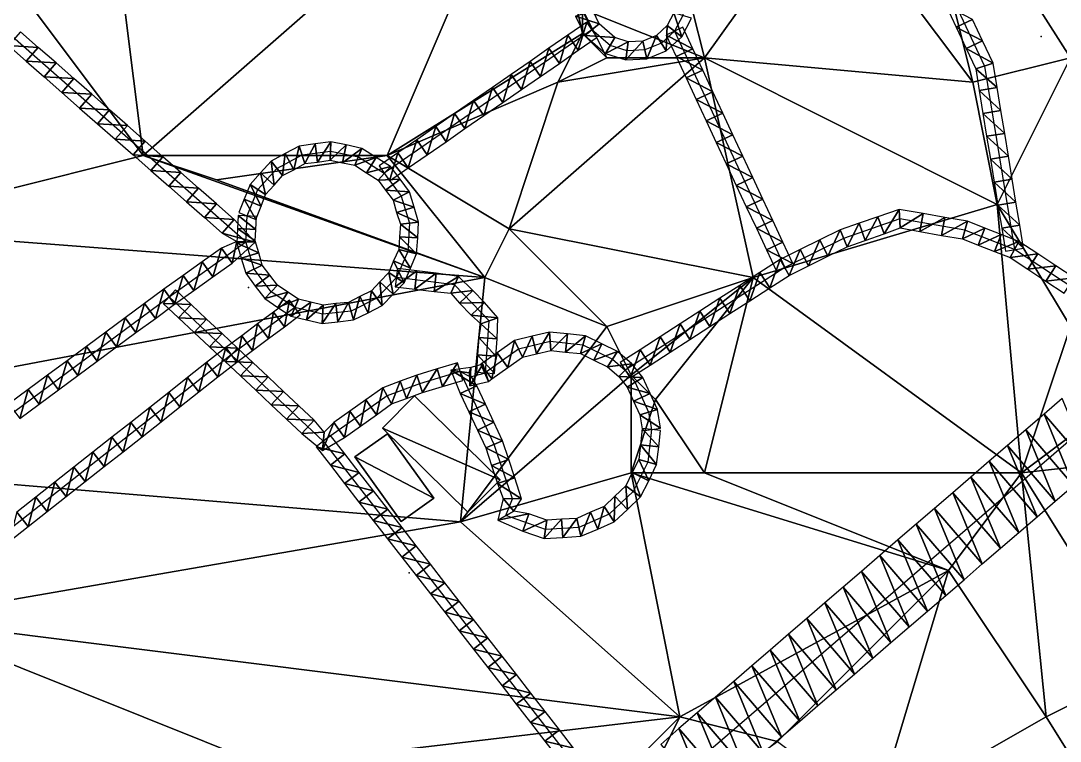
# Model space of a CAD drawing. Header units: metres. Extents: x -1103 to 901, y -902 to 905.
# Drawn here: x 188 to 273.2, y 802 to 861 of the extents above; entities that cross this region are included whole.
import ezdxf

# ---------------------------------------------------------------- set-up
doc = ezdxf.new("R2010")
doc.units = ezdxf.units.M
for name, color, linetype in [('OSM_BUILDING_FOOTPRINTS', 7, 'CONTINUOUS'), ('OSM_BUILDING_ROOFS', 1, 'CONTINUOUS'), ('OSM_BUILDING_WALLS', 8, 'CONTINUOUS'), ('OSM_PATH_AXES', 30, 'CONTINUOUS'), ('OSM_PATH_SURFACE', 30, 'CONTINUOUS'), ('OSM_ROAD_AXES', 2, 'CONTINUOUS'), ('OSM_ROAD_SURFACE', 9, 'CONTINUOUS'), ('OSM_TERRAIN', 3, 'CONTINUOUS'), ('OSM_TREES', 3, 'CONTINUOUS')]:
    doc.layers.add(name, color=color, linetype=linetype)

msp = doc.modelspace()

# ---------------------------------------------------------------- linework, layer by layer
at = {"layer": 'OSM_BUILDING_FOOTPRINTS'}
for points in [[(220.249, 830.309, 10.001), (227.257, 823.43, 10.001), (224.626, 820.776, 10.001), (217.607, 827.654, 10.001), (220.249, 830.309, 10.001)], [(218.016, 827.212, 10.007), (221.818, 821.926, 10.007), (219.143, 820.024, 10.007), (215.341, 825.31, 10.007), (218.016, 827.212, 10.007)]]:
    msp.add_polyline3d(points, close=True, dxfattribs=at)
at = {"layer": 'OSM_BUILDING_ROOFS'}
for points in [[(227.257, 823.43, 20.001), (220.249, 830.309, 20.001), (217.607, 827.654, 20.001)], [(221.818, 821.926, 20.007), (218.016, 827.212, 20.007), (215.341, 825.31, 20.007)], [(227.257, 823.43, 20.001), (217.607, 827.654, 20.001), (224.626, 820.776, 20.001)], [(221.818, 821.926, 20.007), (215.341, 825.31, 20.007), (219.143, 820.024, 20.007)]]:
    msp.add_3dface(points, dxfattribs=at)
at = {"layer": 'OSM_BUILDING_WALLS'}
for points in [[(220.249, 830.309, 10.001), (217.607, 827.654, 10.001), (217.607, 827.654, 20.001)], [(220.249, 830.309, 10.001), (217.607, 827.654, 20.001), (220.249, 830.309, 20.001)], [(227.257, 823.43, 10.001), (220.249, 830.309, 10.001), (220.249, 830.309, 20.001)], [(227.257, 823.43, 10.001), (220.249, 830.309, 20.001), (227.257, 823.43, 20.001)], [(218.016, 827.212, 10.007), (215.341, 825.31, 10.007), (215.341, 825.31, 20.007)], [(218.016, 827.212, 10.007), (215.341, 825.31, 20.007), (218.016, 827.212, 20.007)], [(217.607, 827.654, 10.001), (224.626, 820.776, 10.001), (224.626, 820.776, 20.001)], [(217.607, 827.654, 10.001), (224.626, 820.776, 20.001), (217.607, 827.654, 20.001)], [(221.818, 821.926, 10.007), (218.016, 827.212, 10.007), (218.016, 827.212, 20.007)], [(221.818, 821.926, 10.007), (218.016, 827.212, 20.007), (221.818, 821.926, 20.007)], [(215.341, 825.31, 10.007), (219.143, 820.024, 10.007), (219.143, 820.024, 20.007)], [(215.341, 825.31, 10.007), (219.143, 820.024, 20.007), (215.341, 825.31, 20.007)], [(224.626, 820.776, 10.001), (227.257, 823.43, 10.001), (227.257, 823.43, 20.001)], [(224.626, 820.776, 10.001), (227.257, 823.43, 20.001), (224.626, 820.776, 20.001)], [(219.143, 820.024, 10.007), (221.818, 821.926, 10.007), (221.818, 821.926, 20.007)], [(219.143, 820.024, 10.007), (221.818, 821.926, 20.007), (219.143, 820.024, 20.007)]]:
    msp.add_3dface(points, dxfattribs=at)
at = {"layer": 'OSM_PATH_AXES'}
for points in [[(185.86, 827.887, 12.127), (200.142, 838.437, 12.066), (206.431, 842.927, 12.128), (169.932, 874.954, 13.85), (157.286, 886.599, 14.393), (155.594, 900, 14.059)], [(257.456, 873.87, 16.35), (260.375, 871.326, 16.488), (266.952, 857.337, 16.7), (269.417, 842.296, 16.191)], [(238.079, 866.903, 14.831), (239.527, 866.693, 14.902), (240.809, 866.007, 15.051), (241.782, 864.923, 15.058), (242.324, 863.585, 14.945), (242.224, 861.484, 14.72), (241.55, 860.19, 14.551), (240.478, 859.206, 14.408), (239.129, 858.653, 14.36), (237.67, 858.586, 14.326), (236.277, 859.018, 14.31), (234.785, 860.312, 14.299), (234.155, 861.617, 14.34), (234.022, 863.065, 14.46), (234.387, 864.47, 14.587), (235.216, 865.664, 14.698), (236.41, 866.505, 14.78), (238.079, 866.903, 14.831)], [(234.785, 860.312, 14.299), (217.762, 848.545, 12.695)], [(241.55, 860.19, 14.551), (250.581, 840.837, 14.319)], [(206.531, 845.05, 12.259), (207.404, 847.218, 12.392), (208.963, 848.943, 12.589), (211.03, 850.049, 12.741), (213.351, 850.37, 12.807), (215.639, 849.894, 12.794), (217.762, 848.545, 12.695), (219.155, 846.676, 12.537), (219.829, 844.453, 12.332), (219.685, 842.131, 12.115), (218.757, 839.996, 12.018), (217.154, 838.304, 12.028), (215.042, 837.254, 12.035), (212.71, 836.999, 12.042), (210.433, 837.541, 12.046), (208.487, 838.824, 12.045), (207.095, 840.693, 12.042), (206.431, 842.927, 12.128), (206.531, 845.05, 12.259)], [(275.397, 838.359, 16.314), (269.417, 842.296, 16.191), (265.36, 843.889, 15.925), (260.01, 844.818, 15.441), (255.411, 843.214, 14.909), (250.581, 840.837, 14.319), (237.515, 832.41, 13.056)], [(226.063, 832.189, 12.068), (226.373, 836.446, 12.054), (223.532, 839.41, 12.009), (218.757, 839.996, 12.018)], [(223.974, 832.299, 12.019), (220.658, 831.304, 12.029), (217.994, 830.309, 12.038), (212.765, 826.593, 12.057), (205.227, 833.671, 12.066), (200.142, 838.437, 12.066)], [(210.433, 837.541, 12.046), (205.227, 833.671, 12.066), (175.657, 810.403, 12.618)], [(239.659, 827.555, 13.031), (239.361, 824.89, 13.077), (238.167, 822.479, 12.962), (236.2, 820.621, 12.809), (233.712, 819.537, 12.637), (230.982, 819.371, 12.464), (227.732, 820.499, 12.278), (228.263, 821.882, 12.337), (226.771, 826.338, 12.16), (223.974, 832.299, 12.019), (224.825, 831.879, 12.017), (226.063, 832.189, 12.068), (226.141, 832.31, 12.072), (228.76, 834.157, 12.221), (231.369, 834.787, 12.38), (234.044, 834.5, 12.549), (236.476, 833.317, 12.873), (237.515, 832.41, 13.056), (238.322, 831.414, 13.113), (239.427, 828.981, 13.005), (239.659, 827.555, 13.031)], [(212.765, 826.593, 12.057), (233.867, 799.476, 13.043)]]:
    msp.add_polyline3d(points, dxfattribs=at)
at = {"layer": 'OSM_PATH_SURFACE'}
for points in [[(263.807, 862.264, 16.646), (264.629, 860.515, 16.67), (265.986, 861.153, 16.775)], [(235.366, 860.786, 14.432), (234.878, 861.817, 14.469), (233.432, 861.416, 14.114)], [(235.366, 860.786, 14.432), (233.432, 861.416, 14.114), (234.204, 859.837, 14.014)], [(241.507, 861.705, 14.787), (240.955, 860.646, 14.649), (242.145, 859.734, 14.612)], [(241.507, 861.705, 14.787), (242.145, 859.734, 14.612), (242.941, 861.263, 14.812)], [(234.358, 860.929, 14.343), (232.811, 859.859, 13.951), (233.664, 858.625, 13.951)], [(234.358, 860.929, 14.343), (233.664, 858.625, 13.951), (235.211, 859.695, 14.391)], [(236.662, 859.661, 14.421), (235.366, 860.786, 14.432), (234.204, 859.837, 14.014)], [(240.955, 860.646, 14.649), (240.076, 859.839, 14.521), (240.88, 858.573, 14.475)], [(240.87, 859.873, 14.564), (243.05, 858.748, 14.554), (242.229, 860.507, 14.698)], [(240.955, 860.646, 14.649), (240.88, 858.573, 14.475), (242.145, 859.734, 14.612)], [(264.629, 860.515, 16.67), (266.808, 859.404, 16.804), (265.986, 861.153, 16.775)], [(264.629, 860.515, 16.67), (265.451, 858.766, 16.697), (266.808, 859.404, 16.804)], [(189.406, 858.864, 13.013), (187.946, 860.145, 13.069), (186.957, 859.017, 13.007)], [(232.811, 859.859, 13.951), (231.263, 858.789, 13.839), (232.116, 857.555, 13.807)], [(232.811, 859.859, 13.951), (232.116, 857.555, 13.807), (233.664, 858.625, 13.951)], [(236.662, 859.661, 14.421), (234.204, 859.837, 14.014), (235.892, 858.374, 14.36)], [(237.765, 859.33, 14.434), (236.662, 859.661, 14.421), (235.892, 858.374, 14.36)], [(240.076, 859.839, 14.521), (238.967, 859.385, 14.462), (239.291, 857.92, 14.401)], [(240.076, 859.839, 14.521), (239.291, 857.92, 14.401), (240.88, 858.573, 14.475)], [(240.87, 859.873, 14.564), (241.691, 858.113, 14.477), (243.05, 858.748, 14.554)], [(189.406, 858.864, 13.013), (186.957, 859.017, 13.007), (188.417, 857.736, 12.951)], [(190.866, 857.583, 12.958), (189.406, 858.864, 13.013), (188.417, 857.736, 12.951)], [(231.263, 858.789, 13.839), (229.716, 857.719, 13.727), (230.569, 856.486, 13.703)], [(231.263, 858.789, 13.839), (230.569, 856.486, 13.703), (232.116, 857.555, 13.807)], [(237.765, 859.33, 14.434), (235.892, 858.374, 14.36), (237.575, 857.842, 14.344)], [(238.967, 859.385, 14.462), (237.765, 859.33, 14.434), (237.575, 857.842, 14.344)], [(238.967, 859.385, 14.462), (237.575, 857.842, 14.344), (239.291, 857.92, 14.401)], [(241.691, 858.113, 14.477), (243.871, 856.988, 14.465), (243.05, 858.748, 14.554)], [(265.451, 858.766, 16.697), (267.668, 857.56, 16.835), (266.808, 859.404, 16.804)], [(265.451, 858.766, 16.697), (266.236, 857.114, 16.725), (267.668, 857.56, 16.835)], [(241.691, 858.113, 14.477), (242.512, 856.354, 14.306), (243.871, 856.988, 14.465)], [(190.866, 857.583, 12.958), (188.417, 857.736, 12.951), (189.877, 856.455, 12.896)], [(192.326, 856.302, 12.902), (190.866, 857.583, 12.958), (189.877, 856.455, 12.896)], [(229.716, 857.719, 13.727), (228.168, 856.65, 13.615), (229.021, 855.416, 13.599)], [(229.716, 857.719, 13.727), (229.021, 855.416, 13.599), (230.569, 856.486, 13.703)], [(266.236, 857.114, 16.725), (268, 855.578, 16.799), (267.668, 857.56, 16.835)], [(266.236, 857.114, 16.725), (266.52, 855.335, 16.693), (268, 855.578, 16.799)], [(192.326, 856.302, 12.902), (189.877, 856.455, 12.896), (191.337, 855.174, 12.84)], [(193.786, 855.02, 12.846), (192.326, 856.302, 12.902), (191.337, 855.174, 12.84)], [(228.168, 856.65, 13.615), (226.621, 855.58, 13.504), (227.473, 854.346, 13.495)], [(228.168, 856.65, 13.615), (227.473, 854.346, 13.495), (229.021, 855.416, 13.599)], [(242.512, 856.354, 14.306), (244.692, 855.229, 14.466), (243.871, 856.988, 14.465)], [(242.512, 856.354, 14.306), (243.333, 854.595, 14.306), (244.692, 855.229, 14.466)], [(226.621, 855.58, 13.504), (225.073, 854.51, 13.392), (225.926, 853.276, 13.381)], [(226.621, 855.58, 13.504), (225.926, 853.276, 13.381), (227.473, 854.346, 13.495)], [(266.52, 855.335, 16.693), (268.308, 853.698, 16.735), (268, 855.578, 16.799)], [(266.52, 855.335, 16.693), (266.828, 853.455, 16.629), (268.308, 853.698, 16.735)], [(193.786, 855.02, 12.846), (191.337, 855.174, 12.84), (192.797, 853.893, 12.784)], [(195.246, 853.739, 12.791), (193.786, 855.02, 12.846), (192.797, 853.893, 12.784)], [(225.073, 854.51, 13.392), (223.525, 853.441, 13.281), (224.378, 852.207, 13.243)], [(225.073, 854.51, 13.392), (224.378, 852.207, 13.243), (225.926, 853.276, 13.381)], [(243.333, 854.595, 14.306), (245.513, 853.47, 14.468), (244.692, 855.229, 14.466)], [(243.333, 854.595, 14.306), (244.154, 852.835, 14.307), (245.513, 853.47, 14.468)], [(195.246, 853.739, 12.791), (192.797, 853.893, 12.784), (194.257, 852.612, 12.729)], [(196.706, 852.458, 12.737), (195.246, 853.739, 12.791), (194.257, 852.612, 12.729)], [(266.828, 853.455, 16.629), (268.616, 851.818, 16.672), (268.308, 853.698, 16.735)], [(223.525, 853.441, 13.281), (221.978, 852.371, 13.177), (222.831, 851.137, 13.104)], [(223.525, 853.441, 13.281), (222.831, 851.137, 13.104), (224.378, 852.207, 13.243)], [(244.154, 852.835, 14.307), (246.334, 851.71, 14.47), (245.513, 853.47, 14.468)], [(244.154, 852.835, 14.307), (244.975, 851.076, 14.307), (246.334, 851.71, 14.47)], [(266.828, 853.455, 16.629), (267.136, 851.575, 16.565), (268.616, 851.818, 16.672)], [(196.706, 852.458, 12.737), (194.257, 852.612, 12.729), (195.717, 851.331, 12.673)], [(198.166, 851.177, 12.696), (196.706, 852.458, 12.737), (195.717, 851.331, 12.673)], [(221.978, 852.371, 13.177), (220.43, 851.301, 13.073), (221.283, 850.067, 12.965)], [(221.978, 852.371, 13.177), (221.283, 850.067, 12.965), (222.831, 851.137, 13.104)], [(198.166, 851.177, 12.696), (195.717, 851.331, 12.673), (197.177, 850.05, 12.617)], [(199.626, 849.896, 12.633), (198.166, 851.177, 12.696), (197.177, 850.05, 12.617)], [(212.293, 849.466, 12.776), (213.376, 851.119, 12.961), (212.088, 850.952, 12.925)], [(212.293, 849.466, 12.776), (213.326, 849.62, 12.809), (213.376, 851.119, 12.961)], [(213.326, 849.62, 12.809), (214.648, 850.866, 12.956), (213.376, 851.119, 12.961)], [(220.43, 851.301, 13.073), (218.883, 850.232, 12.957), (219.736, 848.998, 12.826)], [(220.43, 851.301, 13.073), (219.736, 848.998, 12.826), (221.283, 850.067, 12.965)], [(244.975, 851.076, 14.307), (247.155, 849.951, 14.472), (246.334, 851.71, 14.47)], [(244.975, 851.076, 14.307), (245.796, 849.316, 14.308), (247.155, 849.951, 14.472)], [(267.136, 851.575, 16.565), (268.924, 849.938, 16.608), (268.616, 851.818, 16.672)], [(267.136, 851.575, 16.565), (267.444, 849.695, 16.502), (268.924, 849.938, 16.608)], [(210.35, 848.835, 12.679), (210.798, 850.762, 12.887), (209.643, 850.157, 12.81)], [(210.35, 848.835, 12.679), (211.262, 849.336, 12.747), (210.798, 850.762, 12.887)], [(211.262, 849.336, 12.747), (212.088, 850.952, 12.925), (210.798, 850.762, 12.887)], [(211.262, 849.336, 12.747), (212.293, 849.466, 12.776), (212.088, 850.952, 12.925)], [(213.326, 849.62, 12.809), (214.343, 849.398, 12.801), (214.648, 850.866, 12.956)], [(214.343, 849.398, 12.801), (215.926, 850.587, 12.947), (214.648, 850.866, 12.956)], [(214.343, 849.398, 12.801), (215.353, 849.201, 12.799), (215.926, 850.587, 12.947)], [(215.353, 849.201, 12.799), (217.103, 849.852, 12.891), (215.926, 850.587, 12.947)], [(218.883, 850.232, 12.957), (217.335, 849.162, 12.828), (218.188, 847.928, 12.722)], [(218.883, 850.232, 12.957), (218.188, 847.928, 12.722), (219.736, 848.998, 12.826)], [(199.626, 849.896, 12.633), (197.177, 850.05, 12.617), (198.637, 848.769, 12.546)], [(201.086, 848.615, 12.543), (199.626, 849.896, 12.633), (198.637, 848.769, 12.546)], [(208.74, 847.578, 12.529), (208.501, 849.534, 12.727), (207.627, 848.583, 12.609)], [(209.424, 848.352, 12.616), (209.643, 850.157, 12.81), (208.501, 849.534, 12.727)], [(208.74, 847.578, 12.529), (209.424, 848.352, 12.616), (208.501, 849.534, 12.727)], [(209.424, 848.352, 12.616), (210.35, 848.835, 12.679), (209.643, 850.157, 12.81)], [(215.353, 849.201, 12.799), (216.298, 848.587, 12.755), (217.103, 849.852, 12.891)], [(216.298, 848.587, 12.755), (218.268, 849.098, 12.838), (217.103, 849.852, 12.891)], [(245.796, 849.316, 14.308), (247.976, 848.191, 14.474), (247.155, 849.951, 14.472)], [(267.444, 849.695, 16.502), (269.232, 848.058, 16.542), (268.924, 849.938, 16.608)], [(267.444, 849.695, 16.502), (267.752, 847.815, 16.438), (269.232, 848.058, 16.542)], [(201.086, 848.615, 12.543), (198.637, 848.769, 12.546), (200.097, 847.488, 12.471)], [(202.546, 847.334, 12.468), (201.086, 848.615, 12.543), (200.097, 847.488, 12.471)], [(208.04, 846.821, 12.444), (207.627, 848.583, 12.609), (206.768, 847.615, 12.5)], [(208.04, 846.821, 12.444), (208.74, 847.578, 12.529), (207.627, 848.583, 12.609)], [(216.298, 848.587, 12.755), (217.255, 847.992, 12.713), (218.268, 849.098, 12.838)], [(217.255, 847.992, 12.713), (219.06, 848.059, 12.75), (218.268, 849.098, 12.838)], [(245.796, 849.316, 14.308), (246.617, 847.557, 14.309), (247.976, 848.191, 14.474)], [(217.255, 847.992, 12.713), (217.857, 847.162, 12.642), (219.06, 848.059, 12.75)], [(217.857, 847.162, 12.642), (219.824, 847.014, 12.661), (219.06, 848.059, 12.75)], [(246.617, 847.557, 14.309), (248.797, 846.432, 14.475), (247.976, 848.191, 14.474)], [(267.752, 847.815, 16.438), (269.54, 846.178, 16.467), (269.232, 848.058, 16.542)], [(267.752, 847.815, 16.438), (268.06, 845.935, 16.373), (269.54, 846.178, 16.467)], [(202.546, 847.334, 12.468), (200.097, 847.488, 12.471), (201.557, 846.206, 12.396)], [(204.006, 846.053, 12.393), (202.546, 847.334, 12.468), (201.557, 846.206, 12.396)], [(207.663, 845.854, 12.391), (206.768, 847.615, 12.5), (206.272, 846.414, 12.422)], [(207.663, 845.854, 12.391), (208.04, 846.821, 12.444), (206.768, 847.615, 12.5)], [(217.857, 847.162, 12.642), (218.485, 846.338, 12.572), (219.824, 847.014, 12.661)], [(218.485, 846.338, 12.572), (220.209, 845.782, 12.547), (219.824, 847.014, 12.661)], [(246.617, 847.557, 14.309), (247.438, 845.798, 14.311), (248.797, 846.432, 14.475)], [(204.006, 846.053, 12.393), (201.557, 846.206, 12.396), (203.017, 844.925, 12.321)], [(205.466, 844.772, 12.319), (204.006, 846.053, 12.393), (203.017, 844.925, 12.321)], [(207.227, 844.77, 12.323), (206.272, 846.414, 12.422), (205.835, 845.331, 12.354)], [(207.227, 844.77, 12.323), (207.663, 845.854, 12.391), (206.272, 846.414, 12.422)], [(218.485, 846.338, 12.572), (218.774, 845.347, 12.481), (220.209, 845.782, 12.547)], [(247.438, 845.798, 14.311), (249.618, 844.673, 14.477), (248.797, 846.432, 14.475)], [(268.06, 845.935, 16.373), (269.849, 844.298, 16.391), (269.54, 846.178, 16.467)], [(218.774, 845.347, 12.481), (220.574, 844.54, 12.433), (220.209, 845.782, 12.547)], [(218.774, 845.347, 12.481), (219.084, 844.366, 12.391), (220.574, 844.54, 12.433)], [(247.438, 845.798, 14.311), (248.259, 844.038, 14.313), (249.618, 844.673, 14.477)], [(259.959, 845.566, 15.55), (258.23, 844.992, 15.352), (258.724, 843.575, 15.336)], [(259.959, 845.566, 15.55), (258.724, 843.575, 15.336), (260.06, 844.07, 15.492)], [(261.921, 845.247, 15.732), (259.959, 845.566, 15.55), (260.06, 844.07, 15.492)], [(261.921, 845.247, 15.732), (260.06, 844.07, 15.492), (261.665, 843.769, 15.637)], [(263.705, 844.937, 15.896), (261.921, 845.247, 15.732), (261.665, 843.769, 15.637)], [(268.06, 845.935, 16.373), (268.368, 844.055, 16.299), (269.849, 844.298, 16.391)], [(205.466, 844.772, 12.319), (203.017, 844.925, 12.321), (204.477, 843.644, 12.246)], [(207.181, 842.892, 12.208), (205.466, 844.772, 12.319), (204.477, 843.644, 12.246)], [(207.23, 843.954, 12.273), (205.782, 845.085, 12.339), (205.732, 844.024, 12.273)], [(207.23, 843.954, 12.273), (207.28, 845.015, 12.339), (205.782, 845.085, 12.339)], [(219.084, 844.366, 12.391), (219.008, 843.338, 12.289), (220.506, 843.246, 12.305)], [(219.084, 844.366, 12.391), (220.506, 843.246, 12.305), (220.574, 844.54, 12.433)], [(248.259, 844.038, 14.313), (250.439, 842.913, 14.479), (249.618, 844.673, 14.477)], [(256.697, 844.457, 15.174), (255.12, 843.905, 14.992), (255.703, 842.523, 14.987)], [(256.697, 844.457, 15.174), (255.703, 842.523, 14.987), (257.191, 843.041, 15.159)], [(258.23, 844.992, 15.352), (256.697, 844.457, 15.174), (257.191, 843.041, 15.159)], [(258.23, 844.992, 15.352), (257.191, 843.041, 15.159), (258.724, 843.575, 15.336)], [(263.705, 844.937, 15.896), (261.665, 843.769, 15.637), (263.448, 843.46, 15.795)], [(265.554, 844.613, 16.061), (263.705, 844.937, 15.896), (263.448, 843.46, 15.795)], [(265.554, 844.613, 16.061), (263.448, 843.46, 15.795), (265.166, 843.164, 15.948)], [(266.986, 844.056, 16.173), (265.554, 844.613, 16.061), (265.166, 843.164, 15.948)], [(268.368, 844.055, 16.299), (270.157, 842.418, 16.316), (269.849, 844.298, 16.391)], [(207.181, 842.892, 12.208), (204.477, 843.644, 12.246), (205.682, 842.962, 12.208)], [(207.175, 843.023, 12.216), (205.732, 844.024, 12.273), (205.688, 842.831, 12.2)], [(207.175, 843.023, 12.216), (207.23, 843.954, 12.273), (205.732, 844.024, 12.273)], [(248.259, 844.038, 14.313), (249.08, 842.279, 14.315), (250.439, 842.913, 14.479)], [(255.12, 843.905, 14.992), (253.47, 843.095, 14.79), (254.132, 841.749, 14.794)], [(255.12, 843.905, 14.992), (254.132, 841.749, 14.794), (255.703, 842.523, 14.987)], [(266.986, 844.056, 16.173), (265.166, 843.164, 15.948), (266.438, 842.66, 16.047)], [(268.338, 843.525, 16.272), (266.986, 844.056, 16.173), (266.438, 842.66, 16.047)], [(268.338, 843.525, 16.272), (266.438, 842.66, 16.047), (267.79, 842.129, 16.151)], [(269.769, 842.958, 16.321), (268.338, 843.525, 16.272), (267.79, 842.129, 16.151)], [(268.368, 844.055, 16.299), (268.676, 842.175, 16.226), (270.157, 842.418, 16.316)], [(205.295, 841.194, 12.124), (205.682, 842.962, 12.208), (204.423, 842.415, 12.171)], [(205.295, 841.194, 12.124), (207.181, 842.892, 12.208), (205.682, 842.962, 12.208)], [(207.482, 842.023, 12.155), (207.175, 843.023, 12.216), (205.688, 842.831, 12.2)], [(207.482, 842.023, 12.155), (205.688, 842.831, 12.2), (206.044, 841.597, 12.125)], [(219.008, 843.338, 12.289), (218.956, 842.306, 12.204), (220.414, 841.955, 12.187)], [(219.008, 843.338, 12.289), (220.414, 841.955, 12.187), (220.506, 843.246, 12.305)], [(249.08, 842.279, 14.315), (251.26, 841.154, 14.481), (250.439, 842.913, 14.479)], [(253.47, 843.095, 14.79), (251.86, 842.302, 14.593), (252.522, 840.956, 14.596)], [(253.47, 843.095, 14.79), (252.522, 840.956, 14.596), (254.132, 841.749, 14.794)], [(269.769, 842.958, 16.321), (267.79, 842.129, 16.151), (269.064, 841.634, 16.22)], [(271.324, 841.939, 16.356), (269.769, 842.958, 16.321), (269.064, 841.634, 16.22)], [(203.722, 840.072, 12.132), (204.423, 842.415, 12.171), (202.851, 841.292, 12.129)], [(203.722, 840.072, 12.132), (205.295, 841.194, 12.124), (204.423, 842.415, 12.171)], [(207.765, 841.029, 12.119), (207.482, 842.023, 12.155), (206.044, 841.597, 12.125)], [(218.956, 842.306, 12.204), (218.533, 841.363, 12.145), (219.909, 840.764, 12.112)], [(218.956, 842.306, 12.204), (219.909, 840.764, 12.112), (220.414, 841.955, 12.187)], [(249.08, 842.279, 14.315), (249.901, 840.52, 14.316), (251.26, 841.154, 14.481)], [(251.86, 842.302, 14.593), (250.21, 841.488, 14.391), (250.952, 840.185, 14.402)], [(251.86, 842.302, 14.593), (250.952, 840.185, 14.402), (252.522, 840.956, 14.596)], [(271.324, 841.939, 16.356), (269.064, 841.634, 16.22), (270.499, 840.686, 16.251)], [(272.819, 840.954, 16.39), (271.324, 841.939, 16.356), (270.499, 840.686, 16.251)], [(202.15, 838.949, 12.139), (202.851, 841.292, 12.129), (201.278, 840.17, 12.137)], [(202.15, 838.949, 12.139), (203.722, 840.072, 12.132), (202.851, 841.292, 12.129)], [(207.765, 841.029, 12.119), (206.044, 841.597, 12.125), (206.424, 840.357, 12.124)], [(208.392, 840.207, 12.121), (207.765, 841.029, 12.119), (206.424, 840.357, 12.124)], [(218.533, 841.363, 12.145), (218.131, 840.41, 12.098), (219.382, 839.583, 12.098)], [(218.533, 841.363, 12.145), (219.382, 839.583, 12.098), (219.909, 840.764, 12.112)], [(250.21, 841.488, 14.391), (248.541, 840.414, 14.176), (249.354, 839.153, 14.192)], [(250.21, 841.488, 14.391), (249.354, 839.153, 14.192), (250.952, 840.185, 14.402)], [(272.819, 840.954, 16.39), (270.499, 840.686, 16.251), (271.994, 839.701, 16.283)], [(274.314, 839.97, 16.422), (272.819, 840.954, 16.39), (271.994, 839.701, 16.283)], [(200.583, 837.83, 12.147), (201.278, 840.17, 12.137), (199.701, 839.044, 12.144)], [(200.583, 837.83, 12.147), (202.15, 838.949, 12.139), (201.278, 840.17, 12.137)], [(208.392, 840.207, 12.121), (206.424, 840.357, 12.124), (207.19, 839.31, 12.127)], [(209.002, 839.369, 12.122), (208.392, 840.207, 12.121), (207.19, 839.31, 12.127)], [(218.131, 840.41, 12.098), (217.411, 839.666, 12.102), (218.5, 838.635, 12.104)], [(218.131, 840.41, 12.098), (218.5, 838.635, 12.104), (219.382, 839.583, 12.098)], [(220.44, 840.545, 12.1), (218.848, 840.741, 12.107), (218.665, 839.252, 12.101)], [(220.44, 840.545, 12.1), (218.665, 839.252, 12.101), (220.257, 839.057, 12.098)], [(222.031, 840.35, 12.092), (220.44, 840.545, 12.1), (220.257, 839.057, 12.098)], [(222.031, 840.35, 12.092), (220.257, 839.057, 12.098), (221.849, 838.861, 12.094)], [(223.849, 840.09, 12.086), (222.031, 840.35, 12.092), (221.849, 838.861, 12.094)], [(223.849, 840.09, 12.086), (221.849, 838.861, 12.094), (223.215, 838.73, 12.091)], [(225.02, 838.941, 12.086), (223.849, 840.09, 12.086), (223.215, 838.73, 12.091)], [(248.541, 840.414, 14.176), (246.908, 839.36, 13.994), (247.721, 838.1, 14.058)], [(248.541, 840.414, 14.176), (247.721, 838.1, 14.058), (249.354, 839.153, 14.192)], [(209.002, 839.369, 12.122), (207.19, 839.31, 12.127), (207.973, 838.279, 12.129)], [(209.873, 838.809, 12.122), (209.002, 839.369, 12.122), (207.973, 838.279, 12.129)], [(217.411, 839.666, 12.102), (216.708, 838.908, 12.107), (217.599, 837.701, 12.107)], [(217.411, 839.666, 12.102), (217.599, 837.701, 12.107), (218.5, 838.635, 12.104)], [(246.908, 839.36, 13.994), (245.275, 838.307, 13.836), (246.088, 837.046, 13.859)], [(246.908, 839.36, 13.994), (246.088, 837.046, 13.859), (247.721, 838.1, 14.058)], [(274.314, 839.97, 16.422), (271.994, 839.701, 16.283), (273.489, 838.717, 16.317)], [(199.001, 836.662, 12.155), (199.701, 839.044, 12.144), (198.109, 837.868, 12.152)], [(199.001, 836.662, 12.155), (200.583, 837.83, 12.147), (199.701, 839.044, 12.144)], [(201.926, 837.793, 12.144), (200.655, 838.984, 12.142), (199.629, 837.89, 12.149)], [(209.873, 838.809, 12.122), (207.973, 838.279, 12.129), (209.047, 837.557, 12.129)], [(210.73, 838.23, 12.123), (209.873, 838.809, 12.122), (209.047, 837.557, 12.129)], [(215.764, 838.45, 12.11), (214.831, 837.973, 12.114), (215.254, 836.534, 12.115)], [(215.764, 838.45, 12.11), (215.254, 836.534, 12.115), (216.432, 837.108, 12.111)], [(216.708, 838.908, 12.107), (215.764, 838.45, 12.11), (216.432, 837.108, 12.111)], [(216.708, 838.908, 12.107), (216.432, 837.108, 12.111), (217.599, 837.701, 12.107)], [(225.02, 838.941, 12.086), (223.215, 838.73, 12.091), (223.937, 837.903, 12.09)], [(225.967, 837.953, 12.096), (225.02, 838.941, 12.086), (223.937, 837.903, 12.09)], [(245.275, 838.307, 13.836), (243.641, 837.253, 13.678), (244.454, 835.993, 13.686)], [(245.275, 838.307, 13.836), (244.454, 835.993, 13.686), (246.088, 837.046, 13.859)], [(197.414, 835.489, 12.163), (198.109, 837.868, 12.152), (196.522, 836.696, 12.16)], [(197.414, 835.489, 12.163), (199.001, 836.662, 12.155), (198.109, 837.868, 12.152)], [(201.926, 837.793, 12.144), (199.629, 837.89, 12.149), (200.9, 836.698, 12.15)], [(203.197, 836.601, 12.145), (201.926, 837.793, 12.144), (200.9, 836.698, 12.15)], [(209.985, 838.143, 12.125), (208.684, 837.175, 12.131), (209.579, 835.972, 12.131)], [(210.73, 838.23, 12.123), (209.047, 837.557, 12.129), (210.135, 836.853, 12.129)], [(209.985, 838.143, 12.125), (209.579, 835.972, 12.131), (210.88, 836.939, 12.126)], [(211.745, 838, 12.121), (210.73, 838.23, 12.123), (210.135, 836.853, 12.129)], [(211.745, 838, 12.121), (210.135, 836.853, 12.129), (211.398, 836.541, 12.126)], [(212.757, 837.748, 12.12), (211.745, 838, 12.121), (211.398, 836.541, 12.126)], [(212.757, 837.748, 12.12), (211.398, 836.541, 12.126), (212.663, 836.251, 12.123)], [(213.795, 837.872, 12.117), (212.757, 837.748, 12.12), (212.663, 836.251, 12.123)], [(213.795, 837.872, 12.117), (212.663, 836.251, 12.123), (213.958, 836.381, 12.119)], [(214.831, 837.973, 12.114), (213.795, 837.872, 12.117), (213.958, 836.381, 12.119)], [(214.831, 837.973, 12.114), (213.958, 836.381, 12.119), (215.254, 836.534, 12.115)], [(225.967, 837.953, 12.096), (223.937, 837.903, 12.09), (224.884, 836.915, 12.089)], [(227.08, 836.694, 12.176), (225.967, 837.953, 12.096), (224.884, 836.915, 12.089)], [(195.827, 834.317, 12.17), (196.522, 836.696, 12.16), (194.936, 835.524, 12.168)], [(195.827, 834.317, 12.17), (197.414, 835.489, 12.163), (196.522, 836.696, 12.16)], [(203.197, 836.601, 12.145), (200.9, 836.698, 12.15), (202.171, 835.507, 12.152)], [(204.468, 835.409, 12.146), (203.197, 836.601, 12.145), (202.171, 835.507, 12.152)], [(208.684, 837.175, 12.131), (207.382, 836.208, 12.137), (208.277, 835.004, 12.136)], [(208.684, 837.175, 12.131), (208.277, 835.004, 12.136), (209.579, 835.972, 12.131)], [(227.08, 836.694, 12.176), (224.884, 836.915, 12.089), (225.665, 836.198, 12.091)], [(227.018, 834.973, 12.186), (227.08, 836.694, 12.176), (225.665, 836.198, 12.091)], [(243.641, 837.253, 13.678), (242.008, 836.2, 13.521), (242.821, 834.94, 13.564)], [(243.641, 837.253, 13.678), (242.821, 834.94, 13.564), (244.454, 835.993, 13.686)], [(207.382, 836.208, 12.137), (206.081, 835.24, 12.142), (206.976, 834.036, 12.141)], [(207.382, 836.208, 12.137), (206.976, 834.036, 12.141), (208.277, 835.004, 12.136)], [(227.018, 834.973, 12.186), (225.665, 836.198, 12.091), (225.521, 835.081, 12.091)], [(242.008, 836.2, 13.521), (240.375, 835.147, 13.363), (241.188, 833.886, 13.443)], [(242.008, 836.2, 13.521), (241.188, 833.886, 13.443), (242.821, 834.94, 13.564)], [(194.24, 833.145, 12.176), (194.936, 835.524, 12.168), (193.349, 834.351, 12.176)], [(194.24, 833.145, 12.176), (195.827, 834.317, 12.17), (194.936, 835.524, 12.168)], [(204.468, 835.409, 12.146), (202.171, 835.507, 12.152), (203.442, 834.315, 12.15)], [(205.74, 834.218, 12.144), (204.468, 835.409, 12.146), (203.442, 834.315, 12.15)], [(206.081, 835.24, 12.142), (204.77, 834.266, 12.147), (205.683, 833.076, 12.146)], [(206.081, 835.24, 12.142), (205.683, 833.076, 12.146), (206.976, 834.036, 12.141)], [(226.914, 833.553, 12.191), (225.521, 835.081, 12.091), (225.418, 833.662, 12.096)], [(226.914, 833.553, 12.191), (227.018, 834.973, 12.186), (225.521, 835.081, 12.091)], [(229.081, 833.479, 12.327), (229.889, 835.201, 12.364), (228.439, 834.835, 12.276)], [(229.081, 833.479, 12.327), (230.241, 833.743, 12.397), (229.889, 835.201, 12.364)], [(230.241, 833.743, 12.397), (231.32, 835.536, 12.451), (229.889, 835.201, 12.364)], [(230.241, 833.743, 12.397), (231.418, 834.039, 12.469), (231.32, 835.536, 12.451)], [(231.418, 834.039, 12.469), (232.787, 835.389, 12.543), (231.32, 835.536, 12.451)], [(231.418, 834.039, 12.469), (232.626, 833.898, 12.545), (232.787, 835.389, 12.543)], [(232.626, 833.898, 12.545), (234.252, 835.221, 12.636), (232.787, 835.389, 12.543)], [(232.626, 833.898, 12.545), (233.836, 833.779, 12.622), (234.252, 835.221, 12.636)], [(233.836, 833.779, 12.622), (235.588, 834.583, 12.768), (234.252, 835.221, 12.636)], [(240.375, 835.147, 13.363), (238.742, 834.093, 13.205), (239.555, 832.833, 13.322)], [(240.375, 835.147, 13.363), (239.555, 832.833, 13.322), (241.188, 833.886, 13.443)], [(192.653, 831.973, 12.182), (193.349, 834.351, 12.176), (191.762, 833.179, 12.183)], [(192.653, 831.973, 12.182), (194.24, 833.145, 12.176), (193.349, 834.351, 12.176)], [(204.77, 834.266, 12.147), (203.206, 833.035, 12.153), (204.134, 831.857, 12.152)], [(205.74, 834.218, 12.144), (203.442, 834.315, 12.15), (204.713, 833.124, 12.149)], [(204.77, 834.266, 12.147), (204.134, 831.857, 12.152), (205.683, 833.076, 12.146)], [(206.996, 833.038, 12.143), (205.74, 834.218, 12.144), (204.713, 833.124, 12.149)], [(227.883, 832.621, 12.259), (228.439, 834.835, 12.276), (227.018, 833.847, 12.195)], [(227.883, 832.621, 12.259), (229.081, 833.479, 12.327), (228.439, 834.835, 12.276)], [(233.836, 833.779, 12.622), (234.932, 833.234, 12.76), (235.588, 834.583, 12.768)], [(234.932, 833.234, 12.76), (236.891, 833.941, 12.97), (235.588, 834.583, 12.768)], [(238.742, 834.093, 13.205), (237.108, 833.04, 13.049), (237.921, 831.779, 13.212)], [(238.742, 834.093, 13.205), (237.921, 831.779, 13.212), (239.555, 832.833, 13.322)], [(191.066, 830.8, 12.188), (191.762, 833.179, 12.183), (190.175, 832.007, 12.189)], [(191.066, 830.8, 12.188), (192.653, 831.973, 12.182), (191.762, 833.179, 12.183)], [(226.811, 832.134, 12.196), (225.418, 833.662, 12.096), (225.315, 832.243, 12.101)], [(226.811, 832.134, 12.196), (226.914, 833.553, 12.191), (225.418, 833.662, 12.096)], [(226.592, 831.711, 12.185), (227.018, 833.847, 12.195), (225.689, 832.909, 12.119)], [(226.592, 831.711, 12.185), (227.883, 832.621, 12.259), (227.018, 833.847, 12.195)], [(234.932, 833.234, 12.76), (236.061, 832.692, 12.935), (236.891, 833.941, 12.97)], [(236.061, 832.692, 12.935), (238.053, 832.932, 13.178), (236.891, 833.941, 12.97)], [(203.206, 833.035, 12.153), (201.65, 831.811, 12.159), (202.578, 830.632, 12.158)], [(203.206, 833.035, 12.153), (202.578, 830.632, 12.158), (204.134, 831.857, 12.152)], [(206.996, 833.038, 12.143), (204.713, 833.124, 12.149), (205.97, 831.944, 12.147)], [(208.253, 831.858, 12.141), (206.996, 833.038, 12.143), (205.97, 831.944, 12.147)], [(222.1, 832.52, 12.103), (220.421, 832.016, 12.109), (220.895, 830.592, 12.11)], [(222.1, 832.52, 12.103), (220.895, 830.592, 12.11), (222.531, 831.083, 12.104)], [(223.758, 833.018, 12.098), (222.1, 832.52, 12.103), (222.531, 831.083, 12.104)], [(223.758, 833.018, 12.098), (222.531, 831.083, 12.104), (224.19, 831.581, 12.099)], [(224.717, 832.194, 12.097), (224.865, 832.628, 12.096), (223.231, 832.405, 12.101)], [(225.352, 831.128, 12.112), (224.717, 832.194, 12.097), (223.231, 832.405, 12.101)], [(225.352, 831.128, 12.112), (223.231, 832.405, 12.101), (223.994, 830.49, 12.101)], [(224.717, 832.194, 12.097), (224.785, 831.13, 12.098), (224.865, 832.628, 12.096)], [(224.785, 831.13, 12.098), (226.297, 831.476, 12.169), (225.829, 832.901, 12.128)], [(224.785, 831.13, 12.098), (225.829, 832.901, 12.128), (224.865, 832.628, 12.096)], [(226.297, 831.476, 12.169), (226.592, 831.711, 12.185), (225.689, 832.909, 12.119)], [(226.297, 831.476, 12.169), (225.689, 832.909, 12.119), (225.829, 832.901, 12.128)], [(236.061, 832.692, 12.935), (236.977, 831.887, 13.097), (238.053, 832.932, 13.178)], [(236.977, 831.887, 13.097), (238.961, 831.807, 13.22), (238.053, 832.932, 13.178)], [(189.479, 829.628, 12.194), (190.175, 832.007, 12.189), (188.588, 830.835, 12.195)], [(189.479, 829.628, 12.194), (191.066, 830.8, 12.188), (190.175, 832.007, 12.189)], [(201.65, 831.811, 12.159), (200.094, 830.586, 12.165), (201.022, 829.407, 12.164)], [(201.65, 831.811, 12.159), (201.022, 829.407, 12.164), (202.578, 830.632, 12.158)], [(208.253, 831.858, 12.141), (205.97, 831.944, 12.147), (207.226, 830.765, 12.146)], [(209.509, 830.679, 12.14), (208.253, 831.858, 12.141), (207.226, 830.765, 12.146)], [(219.063, 831.509, 12.113), (217.637, 830.968, 12.118), (218.35, 829.649, 12.118)], [(219.063, 831.509, 12.113), (218.35, 829.649, 12.118), (219.588, 830.104, 12.114)], [(220.421, 832.016, 12.109), (219.063, 831.509, 12.113), (219.588, 830.104, 12.114)], [(220.421, 832.016, 12.109), (219.588, 830.104, 12.114), (220.895, 830.592, 12.11)], [(236.977, 831.887, 13.097), (237.683, 831.022, 13.182), (238.961, 831.807, 13.22)], [(237.683, 831.022, 13.182), (239.557, 830.508, 13.114), (238.961, 831.807, 13.22)], [(187.893, 828.456, 12.2), (188.588, 830.835, 12.195), (187.001, 829.662, 12.201)], [(187.893, 828.456, 12.2), (189.479, 829.628, 12.194), (188.588, 830.835, 12.195)], [(209.509, 830.679, 12.14), (207.226, 830.765, 12.146), (208.483, 829.585, 12.144)], [(210.766, 829.499, 12.138), (209.509, 830.679, 12.14), (208.483, 829.585, 12.144)], [(217.637, 830.968, 12.118), (216.252, 829.991, 12.123), (217.121, 828.768, 12.122)], [(217.637, 830.968, 12.118), (217.121, 828.768, 12.122), (218.35, 829.649, 12.118)], [(226.051, 829.637, 12.168), (225.352, 831.128, 12.112), (223.994, 830.49, 12.101)], [(237.683, 831.022, 13.182), (238.192, 829.888, 13.168), (239.557, 830.508, 13.114)], [(200.094, 830.586, 12.165), (198.538, 829.361, 12.171), (199.465, 828.183, 12.17)], [(200.094, 830.586, 12.165), (199.465, 828.183, 12.17), (201.022, 829.407, 12.164)], [(216.252, 829.991, 12.123), (214.945, 829.062, 12.128), (215.814, 827.839, 12.127)], [(216.252, 829.991, 12.123), (215.814, 827.839, 12.127), (217.121, 828.768, 12.122)], [(226.051, 829.637, 12.168), (223.994, 830.49, 12.101), (224.693, 829, 12.102)], [(238.192, 829.888, 13.168), (240.146, 829.195, 13.111), (239.557, 830.508, 13.114)], [(238.192, 829.888, 13.168), (238.708, 828.768, 13.118), (240.146, 829.195, 13.111)], [(198.538, 829.361, 12.171), (196.981, 828.137, 12.177), (197.909, 826.958, 12.176)], [(198.538, 829.361, 12.171), (197.909, 826.958, 12.176), (199.465, 828.183, 12.17)], [(210.766, 829.499, 12.138), (208.483, 829.585, 12.144), (209.739, 828.405, 12.142)], [(212.022, 828.319, 12.137), (210.766, 829.499, 12.138), (209.739, 828.405, 12.142)], [(214.945, 829.062, 12.128), (213.638, 828.133, 12.133), (214.507, 826.91, 12.132)], [(214.945, 829.062, 12.128), (214.507, 826.91, 12.132), (215.814, 827.839, 12.127)], [(226.75, 828.147, 12.224), (226.051, 829.637, 12.168), (224.693, 829, 12.102)], [(226.75, 828.147, 12.224), (224.693, 829, 12.102), (225.392, 827.51, 12.144)], [(238.708, 828.768, 13.118), (240.4, 827.675, 13.176), (240.146, 829.195, 13.111)], [(196.981, 828.137, 12.177), (195.425, 826.912, 12.183), (196.353, 825.733, 12.182)], [(196.981, 828.137, 12.177), (196.353, 825.733, 12.182), (197.909, 826.958, 12.176)], [(212.022, 828.319, 12.137), (209.739, 828.405, 12.142), (210.995, 827.226, 12.141)], [(212.838, 827.339, 12.136), (212.022, 828.319, 12.137), (210.995, 827.226, 12.141)], [(213.638, 828.133, 12.133), (212.838, 827.339, 12.136), (212.692, 825.846, 12.139)], [(213.638, 828.133, 12.133), (212.692, 825.846, 12.139), (214.507, 826.91, 12.132)], [(227.466, 826.618, 12.281), (226.75, 828.147, 12.224), (225.392, 827.51, 12.144)], [(238.708, 828.768, 13.118), (238.919, 827.434, 13.079), (240.4, 827.675, 13.176)], [(212.838, 827.339, 12.136), (210.995, 827.226, 12.141), (212.692, 825.846, 12.139)], [(227.466, 826.618, 12.281), (225.392, 827.51, 12.144), (226.075, 826.059, 12.199)], [(238.914, 827.638, 13.083), (238.765, 826.306, 13.063), (240.256, 826.139, 13.205)], [(238.914, 827.638, 13.083), (240.256, 826.139, 13.205), (240.405, 827.471, 13.182)], [(195.425, 826.912, 12.183), (193.869, 825.688, 12.189), (194.796, 824.509, 12.188)], [(195.425, 826.912, 12.183), (194.796, 824.509, 12.188), (196.353, 825.733, 12.182)], [(212.173, 826.132, 12.139), (214.53, 825.547, 12.134), (213.357, 827.053, 12.135)], [(227.979, 825.091, 12.336), (227.466, 826.618, 12.281), (226.075, 826.059, 12.199)], [(193.869, 825.688, 12.189), (192.313, 824.463, 12.195), (193.24, 823.284, 12.194)], [(193.869, 825.688, 12.189), (193.24, 823.284, 12.194), (194.796, 824.509, 12.188)], [(212.173, 826.132, 12.139), (213.346, 824.626, 12.139), (214.53, 825.547, 12.134)], [(213.346, 824.626, 12.139), (215.702, 824.04, 12.133), (214.53, 825.547, 12.134)], [(227.979, 825.091, 12.336), (226.075, 826.059, 12.199), (226.557, 824.615, 12.24)], [(238.765, 826.306, 13.063), (238.641, 825.101, 13.084), (240.08, 824.678, 13.229)], [(238.765, 826.306, 13.063), (240.08, 824.678, 13.229), (240.256, 826.139, 13.205)], [(228.477, 823.605, 12.466), (227.979, 825.091, 12.336), (226.557, 824.615, 12.24)], [(238.641, 825.101, 13.084), (238.092, 824.017, 13.063), (239.436, 823.351, 13.142)], [(238.641, 825.101, 13.084), (239.436, 823.351, 13.142), (240.08, 824.678, 13.229)], [(192.313, 824.463, 12.195), (190.756, 823.238, 12.201), (191.684, 822.06, 12.221)], [(192.313, 824.463, 12.195), (191.684, 822.06, 12.221), (193.24, 823.284, 12.194)], [(213.346, 824.626, 12.139), (214.518, 823.119, 12.138), (215.702, 824.04, 12.133)], [(214.518, 823.119, 12.138), (216.874, 822.534, 12.133), (215.702, 824.04, 12.133)], [(228.477, 823.605, 12.466), (226.557, 824.615, 12.24), (227.054, 823.129, 12.329)], [(238.092, 824.017, 13.063), (237.564, 822.925, 13.011), (238.77, 822.032, 13.074)], [(238.092, 824.017, 13.063), (238.77, 822.032, 13.074), (239.436, 823.351, 13.142)], [(190.756, 823.238, 12.201), (189.2, 822.014, 12.235), (190.128, 820.835, 12.27)], [(190.756, 823.238, 12.201), (190.128, 820.835, 12.27), (191.684, 822.06, 12.221)], [(214.518, 823.119, 12.138), (215.69, 821.613, 12.137), (216.874, 822.534, 12.133)], [(229.013, 821.873, 12.462), (228.477, 823.605, 12.466), (227.054, 823.129, 12.329)], [(229.013, 821.873, 12.462), (227.054, 823.129, 12.329), (227.513, 821.89, 12.371)], [(215.69, 821.613, 12.137), (218.046, 821.028, 12.132), (216.874, 822.534, 12.133)], [(237.564, 822.925, 13.011), (236.668, 822.095, 12.942), (237.698, 821.005, 12.989)], [(237.564, 822.925, 13.011), (237.698, 821.005, 12.989), (238.77, 822.032, 13.074)], [(189.2, 822.014, 12.235), (187.644, 820.789, 12.285), (188.571, 819.61, 12.32)], [(189.2, 822.014, 12.235), (188.571, 819.61, 12.32), (190.128, 820.835, 12.27)], [(215.69, 821.613, 12.137), (216.863, 820.106, 12.152), (218.046, 821.028, 12.132)], [(228.386, 820.867, 12.405), (227.513, 821.89, 12.371), (227.078, 820.132, 12.312)], [(228.386, 820.867, 12.405), (229.013, 821.873, 12.462), (227.513, 821.89, 12.371)], [(235.786, 821.247, 12.873), (234.656, 820.767, 12.795), (235.256, 819.391, 12.811)], [(235.786, 821.247, 12.873), (235.256, 819.391, 12.811), (236.613, 819.995, 12.905)], [(236.668, 822.095, 12.942), (235.786, 821.247, 12.873), (236.613, 819.995, 12.905)], [(236.668, 822.095, 12.942), (236.613, 819.995, 12.905), (237.698, 821.005, 12.989)], [(187.644, 820.789, 12.285), (187.015, 818.386, 12.369), (188.571, 819.61, 12.32)], [(216.863, 820.106, 12.152), (219.219, 819.521, 12.159), (218.046, 821.028, 12.132)], [(229.603, 820.644, 12.478), (228.386, 820.867, 12.405), (227.078, 820.132, 12.312)], [(229.603, 820.644, 12.478), (227.078, 820.132, 12.312), (229.111, 819.227, 12.424)], [(231.101, 820.112, 12.563), (229.603, 820.644, 12.478), (229.111, 819.227, 12.424)], [(234.656, 820.767, 12.795), (233.538, 820.266, 12.717), (233.887, 818.808, 12.716)], [(234.656, 820.767, 12.795), (233.887, 818.808, 12.716), (235.256, 819.391, 12.811)], [(216.863, 820.106, 12.152), (218.035, 818.6, 12.205), (219.219, 819.521, 12.159)], [(231.101, 820.112, 12.563), (229.111, 819.227, 12.424), (230.863, 818.631, 12.524)], [(232.302, 820.203, 12.639), (231.101, 820.112, 12.563), (230.863, 818.631, 12.524)], [(232.302, 820.203, 12.639), (230.863, 818.631, 12.524), (232.393, 818.706, 12.621)], [(233.538, 820.266, 12.717), (232.302, 820.203, 12.639), (232.393, 818.706, 12.621)], [(233.538, 820.266, 12.717), (232.393, 818.706, 12.621), (233.887, 818.808, 12.716)], [(218.035, 818.6, 12.205), (220.391, 818.015, 12.234), (219.219, 819.521, 12.159)], [(218.035, 818.6, 12.205), (219.207, 817.093, 12.287), (220.391, 818.015, 12.234)], [(219.207, 817.093, 12.287), (221.563, 816.508, 12.317), (220.391, 818.015, 12.234)], [(219.207, 817.093, 12.287), (220.38, 815.587, 12.37), (221.563, 816.508, 12.317)], [(220.38, 815.587, 12.37), (222.736, 815.002, 12.399), (221.563, 816.508, 12.317)], [(220.38, 815.587, 12.37), (221.552, 814.08, 12.453), (222.736, 815.002, 12.399)], [(221.552, 814.08, 12.453), (223.908, 813.495, 12.482), (222.736, 815.002, 12.399)], [(221.552, 814.08, 12.453), (222.724, 812.574, 12.535), (223.908, 813.495, 12.482)], [(222.724, 812.574, 12.535), (225.08, 811.989, 12.565), (223.908, 813.495, 12.482)], [(222.724, 812.574, 12.535), (223.897, 811.067, 12.618), (225.08, 811.989, 12.565)], [(223.897, 811.067, 12.618), (226.253, 810.482, 12.647), (225.08, 811.989, 12.565)], [(223.897, 811.067, 12.618), (225.069, 809.561, 12.701), (226.253, 810.482, 12.647)], [(225.069, 809.561, 12.701), (227.425, 808.976, 12.73), (226.253, 810.482, 12.647)], [(225.069, 809.561, 12.701), (226.241, 808.054, 12.783), (227.425, 808.976, 12.73)], [(226.241, 808.054, 12.783), (228.597, 807.469, 12.813), (227.425, 808.976, 12.73)], [(226.241, 808.054, 12.783), (227.414, 806.548, 12.866), (228.597, 807.469, 12.813)], [(227.414, 806.548, 12.866), (229.77, 805.963, 12.895), (228.597, 807.469, 12.813)], [(227.414, 806.548, 12.866), (228.586, 805.041, 12.974), (229.77, 805.963, 12.895)], [(228.586, 805.041, 12.974), (230.942, 804.456, 13.016), (229.77, 805.963, 12.895)], [(228.586, 805.041, 12.974), (229.758, 803.535, 13.113), (230.942, 804.456, 13.016)], [(229.758, 803.535, 13.113), (232.114, 802.95, 13.154), (230.942, 804.456, 13.016)], [(229.758, 803.535, 13.113), (230.931, 802.028, 13.184), (232.114, 802.95, 13.154)], [(230.931, 802.028, 13.184), (233.287, 801.443, 13.139), (232.114, 802.95, 13.154)], [(230.931, 802.028, 13.184), (232.103, 800.522, 13.158), (233.287, 801.443, 13.139)]]:
    msp.add_3dface(points, dxfattribs=at)
at = {"layer": 'OSM_ROAD_AXES'}
msp.add_polyline3d([(338.128, 881.942, 14.359), (234.895, 793.04, 12.898), (204.718, 767.892, 16.831), (76.88, 658.585, 15.214), (-16.846, 578.441, 10.141), (-81.964, 522.77, 11.318), (-163.309, 453.629, 16.809), (-182.001, 437.737, 14.897), (-234.694, 391.565, 11.193), (-256.57, 375.209, 14.917), (-337.594, 302.816, 14.849)], dxfattribs=at)
at = {"layer": 'OSM_ROAD_SURFACE'}
for points in [[(273.333, 830.101, 15.857), (271.837, 828.813, 15.723), (275.752, 824.266, 15.578)], [(271.837, 828.813, 15.723), (270.341, 827.524, 15.583), (274.256, 822.978, 15.389)], [(271.837, 828.813, 15.723), (274.256, 822.978, 15.389), (275.752, 824.266, 15.578)], [(270.341, 827.524, 15.583), (268.844, 826.236, 15.4), (272.76, 821.689, 15.199)], [(270.341, 827.524, 15.583), (272.76, 821.689, 15.199), (274.256, 822.978, 15.389)], [(268.844, 826.236, 15.4), (267.348, 824.947, 15.224), (271.264, 820.401, 15.06)], [(268.844, 826.236, 15.4), (271.264, 820.401, 15.06), (272.76, 821.689, 15.199)], [(267.348, 824.947, 15.224), (265.852, 823.659, 15.094), (269.767, 819.112, 14.966)], [(267.348, 824.947, 15.224), (269.767, 819.112, 14.966), (271.264, 820.401, 15.06)], [(265.852, 823.659, 15.094), (264.356, 822.37, 14.938), (268.271, 817.824, 14.845)], [(265.852, 823.659, 15.094), (268.271, 817.824, 14.845), (269.767, 819.112, 14.966)], [(264.356, 822.37, 14.938), (262.86, 821.082, 14.783), (266.775, 816.535, 14.724)], [(264.356, 822.37, 14.938), (266.775, 816.535, 14.724), (268.271, 817.824, 14.845)], [(262.86, 821.082, 14.783), (261.364, 819.793, 14.628), (265.279, 815.247, 14.603)], [(262.86, 821.082, 14.783), (265.279, 815.247, 14.603), (266.775, 816.535, 14.724)], [(261.364, 819.793, 14.628), (259.868, 818.505, 14.472), (263.783, 813.959, 14.462)], [(261.364, 819.793, 14.628), (263.783, 813.959, 14.462), (265.279, 815.247, 14.603)], [(259.868, 818.505, 14.472), (258.372, 817.217, 14.299), (262.287, 812.67, 14.316)], [(259.868, 818.505, 14.472), (262.287, 812.67, 14.316), (263.783, 813.959, 14.462)], [(258.372, 817.217, 14.299), (256.875, 815.928, 14.175), (260.791, 811.382, 14.17)], [(258.372, 817.217, 14.299), (260.791, 811.382, 14.17), (262.287, 812.67, 14.316)], [(256.875, 815.928, 14.175), (255.379, 814.64, 14.051), (259.295, 810.093, 14.025)], [(256.875, 815.928, 14.175), (259.295, 810.093, 14.025), (260.791, 811.382, 14.17)], [(255.379, 814.64, 14.051), (253.883, 813.351, 13.927), (257.798, 808.805, 13.88)], [(255.379, 814.64, 14.051), (257.798, 808.805, 13.88), (259.295, 810.093, 14.025)], [(253.883, 813.351, 13.927), (252.387, 812.063, 13.803), (256.302, 807.516, 13.735)], [(253.883, 813.351, 13.927), (256.302, 807.516, 13.735), (257.798, 808.805, 13.88)], [(252.387, 812.063, 13.803), (250.891, 810.774, 13.679), (254.806, 806.228, 13.59)], [(252.387, 812.063, 13.803), (254.806, 806.228, 13.59), (256.302, 807.516, 13.735)], [(250.891, 810.774, 13.679), (249.395, 809.486, 13.555), (253.31, 804.939, 13.445)], [(250.891, 810.774, 13.679), (253.31, 804.939, 13.445), (254.806, 806.228, 13.59)], [(249.395, 809.486, 13.555), (247.899, 808.197, 13.431), (251.814, 803.651, 13.3)], [(249.395, 809.486, 13.555), (251.814, 803.651, 13.3), (253.31, 804.939, 13.445)], [(247.899, 808.197, 13.431), (246.403, 806.909, 13.307), (250.318, 802.363, 13.154)], [(247.899, 808.197, 13.431), (250.318, 802.363, 13.154), (251.814, 803.651, 13.3)], [(246.403, 806.909, 13.307), (244.906, 805.621, 13.183), (248.822, 801.074, 13.087)], [(246.403, 806.909, 13.307), (248.822, 801.074, 13.087), (250.318, 802.363, 13.154)], [(244.906, 805.621, 13.183), (243.41, 804.332, 13.035), (247.326, 799.786, 13.043)], [(244.906, 805.621, 13.183), (247.326, 799.786, 13.043), (248.822, 801.074, 13.087)], [(243.41, 804.332, 13.035), (241.914, 803.044, 12.957), (245.829, 798.497, 12.999)], [(243.41, 804.332, 13.035), (245.829, 798.497, 12.999), (247.326, 799.786, 13.043)], [(241.914, 803.044, 12.957), (240.418, 801.755, 12.961), (244.333, 797.209, 12.955)], [(241.914, 803.044, 12.957), (244.333, 797.209, 12.955), (245.829, 798.497, 12.999)]]:
    msp.add_3dface(points, dxfattribs=at)
at = {"layer": 'OSM_TERRAIN'}
for points in [[(174, 844, 12.104), (198, 850, 12.54), (174, 882, 14)], [(198, 850, 12.54), (194, 882, 14.201), (174, 882, 14)], [(198, 850, 12.54), (230, 878, 15.772), (194, 882, 14.201)], [(254, 872, 16.118), (266, 856, 16.609), (260, 880, 16.587)], [(266, 856, 16.609), (274, 858, 17.214), (260, 880, 16.587)], [(274, 858, 17.214), (288, 878, 17.993), (260, 880, 16.587)], [(198, 850, 12.54), (218, 850, 12.841), (230, 878, 15.772)], [(218, 850, 12.841), (234, 860, 13.885), (230, 878, 15.772)], [(234, 860, 13.885), (234, 862, 14.365), (230, 878, 15.772)], [(242, 866, 15.181), (244, 858, 14.443), (254, 872, 16.118)], [(244, 858, 14.443), (266, 856, 16.609), (254, 872, 16.118)], [(234, 862, 14.365), (244, 858, 14.443), (242, 866, 15.181)], [(234, 860, 13.885), (236, 858, 14.269), (234, 862, 14.365)], [(236, 858, 14.269), (244, 858, 14.443), (234, 862, 14.365)], [(218, 850, 12.841), (232, 856, 13.678), (234, 860, 13.885)], [(232, 856, 13.678), (236, 858, 14.269), (234, 860, 13.885)], [(228, 844, 12.271), (248, 840, 14.023), (244, 858, 14.443)], [(228, 844, 12.271), (244, 858, 14.443), (232, 856, 13.678)], [(232, 856, 13.678), (244, 858, 14.443), (236, 858, 14.269)], [(248, 840, 14.023), (268, 846, 16.293), (244, 858, 14.443)], [(244, 858, 14.443), (268, 846, 16.293), (266, 856, 16.609)], [(268, 846, 16.293), (274, 858, 17.214), (266, 856, 16.609)], [(268, 846, 16.293), (274, 836, 16.132), (274, 858, 17.214)], [(228, 844, 12.271), (232, 856, 13.678), (218, 850, 12.841)], [(174, 844, 12.104), (226, 840, 12.002), (198, 850, 12.54)], [(226, 840, 12.002), (204, 848, 12.411), (198, 850, 12.54)], [(204, 848, 12.411), (218, 850, 12.841), (198, 850, 12.54)], [(226, 840, 12.002), (218, 850, 12.841), (204, 848, 12.411)], [(226, 840, 12.002), (228, 844, 12.271), (218, 850, 12.841)], [(270, 824, 15.347), (268, 846, 16.293), (248, 840, 14.023)], [(270, 824, 15.347), (274, 836, 16.132), (268, 846, 16.293)], [(152, 826, 12.219), (226, 840, 12.002), (174, 844, 12.104)], [(236, 836, 12.66), (228, 844, 12.271), (226, 840, 12.002)], [(236, 836, 12.66), (248, 840, 14.023), (228, 844, 12.271)], [(224, 820, 12.037), (226, 840, 12.002), (152, 826, 12.219)], [(224, 820, 12.037), (236, 836, 12.66), (226, 840, 12.002)], [(238, 832, 13.142), (248, 840, 14.023), (236, 836, 12.66)], [(240, 830, 12.996), (248, 840, 14.023), (238, 832, 13.142)], [(240, 830, 12.996), (244, 824, 13.53), (248, 840, 14.023)], [(244, 824, 13.53), (270, 824, 15.347), (248, 840, 14.023)], [(224, 820, 12.037), (238, 832, 13.142), (236, 836, 12.66)], [(270, 824, 15.347), (288, 826, 16.05), (286, 836, 16.697)], [(270, 824, 15.347), (286, 836, 16.697), (274, 836, 16.132)], [(238, 824, 12.975), (238, 832, 13.142), (224, 820, 12.037)], [(238, 824, 12.975), (240, 830, 12.996), (238, 832, 13.142)], [(238, 824, 12.975), (244, 824, 13.53), (240, 830, 12.996)], [(178, 812, 12.553), (224, 820, 12.037), (152, 826, 12.219)], [(270, 824, 15.347), (280, 808, 13.742), (288, 826, 16.05)], [(242, 804, 12.907), (238, 824, 12.975), (224, 820, 12.037)], [(242, 804, 12.907), (264, 816, 14.613), (238, 824, 12.975)], [(238, 824, 12.975), (264, 816, 14.613), (244, 824, 13.53)], [(264, 816, 14.613), (270, 824, 15.347), (244, 824, 13.53)], [(264, 816, 14.613), (272, 804, 13.597), (270, 824, 15.347)], [(272, 804, 13.597), (280, 808, 13.742), (270, 824, 15.347)], [(242, 804, 12.907), (224, 820, 12.037), (178, 812, 12.553)], [(250, 802, 13.065), (264, 816, 14.613), (242, 804, 12.907)], [(250, 802, 13.065), (258, 796, 12.585), (264, 816, 14.613)], [(258, 796, 12.585), (272, 804, 13.597), (264, 816, 14.613)], [(176, 802, 13.198), (208, 800, 13.517), (178, 812, 12.553)], [(208, 800, 13.517), (242, 804, 12.907), (178, 812, 12.553)], [(282, 788, 11.272), (280, 808, 13.742), (272, 804, 13.597)], [(208, 800, 13.517), (226, 788, 13.155), (242, 804, 12.907)], [(226, 788, 13.155), (236, 792, 12.814), (242, 804, 12.907)], [(236, 792, 12.814), (250, 802, 13.065), (242, 804, 12.907)], [(258, 796, 12.585), (282, 788, 11.272), (272, 804, 13.597)]]:
    msp.add_3dface(points, dxfattribs=at)
at = {"layer": 'OSM_TREES'}
for p in [(271.605, 859.758, 17.073), (206.63, 839.178, 12.048), (197.898, 827.643, 12.095), (219.807, 815.799, 12.279)]:
    msp.add_point(p, dxfattribs=at)

doc.saveas('drawing.dxf')
